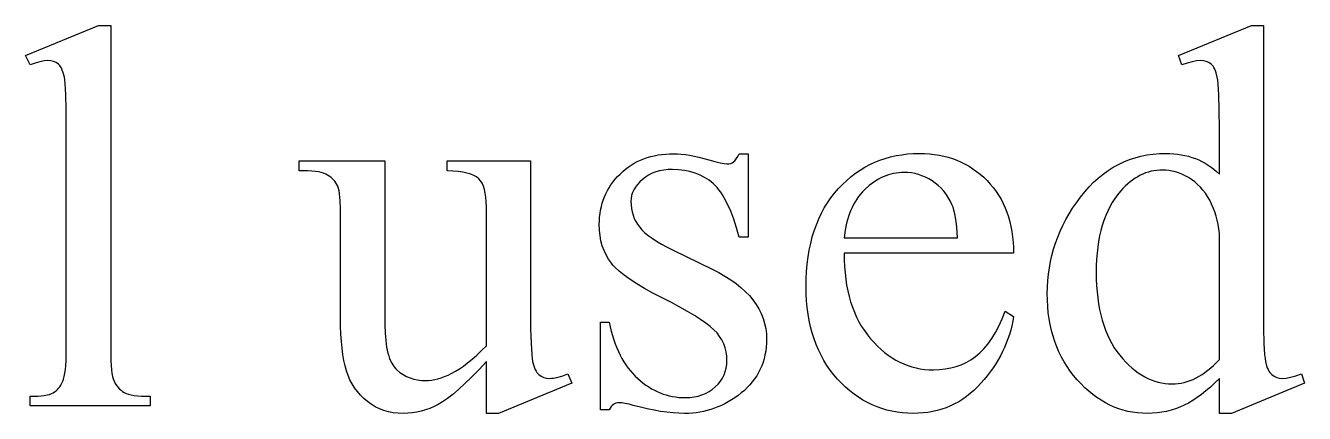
# Model space of a CAD drawing. Extents: x 6 to 600, y -207 to 349.
# Drawn here: x 169.33 to 213.38, y -113.28 to -99.91 of the extents above; entities that cross this region are included whole.
import ezdxf

# ---------------------------------------------------------------- set-up
doc = ezdxf.new("R2010")
doc.units = 0
doc.header["$MEASUREMENT"] = 0
doc.layers.add('TEXT', color=18, linetype='CONTINUOUS')

msp = doc.modelspace()

# ---------------------------------------------------------------- linework, layer by layer
at = {"layer": 'TEXT'}
for points in [[(172.261, -99.909), (172.261, -111.109), (172.268, -111.472), (172.277, -111.628), (172.29, -111.768), (172.306, -111.891), (172.326, -111.997), (172.349, -112.087), (172.376, -112.16), (172.407, -112.223), (172.442, -112.281), (172.48, -112.336), (172.523, -112.387), (172.569, -112.434), (172.619, -112.477), (172.673, -112.516), (172.731, -112.552), (172.798, -112.583), (172.877, -112.61), (172.969, -112.633), (173.075, -112.652), (173.193, -112.667), (173.324, -112.677), (173.625, -112.685), (173.625, -113.017), (169.486, -113.017), (169.486, -112.685), (169.754, -112.678), (169.87, -112.669), (169.975, -112.655), (170.068, -112.639), (170.15, -112.618), (170.22, -112.594), (170.279, -112.566), (170.331, -112.533), (170.379, -112.496), (170.425, -112.454), (170.468, -112.407), (170.508, -112.355), (170.545, -112.298), (170.58, -112.236), (170.611, -112.169), (170.639, -112.092), (170.663, -111.999), (170.684, -111.89), (170.701, -111.766), (170.714, -111.625), (170.723, -111.469), (170.731, -111.109), (170.731, -103.439), (170.727, -102.794), (170.715, -102.286), (170.695, -101.916), (170.681, -101.782), (170.666, -101.683), (170.629, -101.533), (170.582, -101.408), (170.555, -101.355), (170.526, -101.309), (170.493, -101.269), (170.459, -101.236), (170.383, -101.184), (170.296, -101.146), (170.201, -101.124), (170.095, -101.116), (169.967, -101.126), (169.823, -101.153), (169.663, -101.199), (169.486, -101.264), (169.33, -100.941), (171.846, -99.909)], [(210.453, -112.068), (210.299, -112.223), (210.145, -112.368), (209.993, -112.501), (209.842, -112.622), (209.691, -112.732), (209.542, -112.831), (209.393, -112.918), (209.245, -112.994), (209.096, -113.06), (208.944, -113.117), (208.789, -113.166), (208.632, -113.205), (208.471, -113.236), (208.308, -113.258), (208.142, -113.271), (207.973, -113.275), (207.801, -113.271), (207.633, -113.257), (207.467, -113.235), (207.303, -113.203), (207.143, -113.162), (206.985, -113.113), (206.83, -113.054), (206.678, -112.986), (206.528, -112.909), (206.381, -112.823), (206.237, -112.729), (206.096, -112.625), (205.957, -112.512), (205.821, -112.39), (205.688, -112.259), (205.558, -112.118), (205.433, -111.971), (205.316, -111.819), (205.207, -111.661), (205.106, -111.499), (205.013, -111.331), (204.928, -111.158), (204.852, -110.98), (204.783, -110.797), (204.723, -110.608), (204.67, -110.415), (204.626, -110.216), (204.59, -110.012), (204.561, -109.803), (204.541, -109.589), (204.529, -109.37), (204.525, -109.146), (204.53, -108.92), (204.543, -108.696), (204.565, -108.475), (204.597, -108.257), (204.637, -108.041), (204.686, -107.827), (204.744, -107.616), (204.811, -107.407), (204.887, -107.2), (204.972, -106.996), (205.065, -106.795), (205.168, -106.595), (205.28, -106.398), (205.4, -106.204), (205.53, -106.012), (205.668, -105.822), (205.814, -105.64), (205.964, -105.469), (206.12, -105.31), (206.281, -105.163), (206.447, -105.028), (206.618, -104.904), (206.794, -104.792), (206.975, -104.692), (207.161, -104.604), (207.353, -104.527), (207.549, -104.462), (207.751, -104.409), (207.958, -104.368), (208.17, -104.339), (208.387, -104.321), (208.609, -104.315), (208.747, -104.318), (208.882, -104.326), (209.014, -104.34), (209.142, -104.36), (209.268, -104.384), (209.391, -104.415), (209.511, -104.451), (209.627, -104.493), (209.741, -104.54), (209.852, -104.592), (209.96, -104.651), (210.064, -104.714), (210.166, -104.784), (210.264, -104.859), (210.36, -104.939), (210.453, -105.025), (210.453, -103.467), (210.448, -102.813), (210.435, -102.299), (210.414, -101.924), (210.4, -101.788), (210.383, -101.688), (210.344, -101.535), (210.321, -101.469), (210.295, -101.409), (210.266, -101.356), (210.236, -101.309), (210.202, -101.27), (210.167, -101.236), (210.088, -101.184), (210.001, -101.146), (209.904, -101.124), (209.798, -101.116), (209.668, -101.126), (209.519, -101.153), (209.35, -101.199), (209.162, -101.264), (209.042, -100.941), (211.559, -99.909), (211.974, -99.909), (211.974, -109.671), (211.978, -110.341), (211.991, -110.866), (212.012, -111.246), (212.026, -111.382), (212.043, -111.482), (212.082, -111.634), (212.106, -111.7), (212.133, -111.76), (212.161, -111.814), (212.193, -111.862), (212.227, -111.903), (212.264, -111.939), (212.343, -111.995), (212.429, -112.035), (212.521, -112.06), (212.619, -112.068), (212.754, -112.058), (212.909, -112.029), (213.085, -111.98), (213.283, -111.911), (213.384, -112.234), (210.877, -113.275), (210.453, -113.275)], [(194.219, -104.324), (194.219, -107.2), (193.915, -107.2), (193.824, -106.875), (193.727, -106.577), (193.624, -106.306), (193.515, -106.062), (193.4, -105.845), (193.34, -105.747), (193.278, -105.655), (193.215, -105.571), (193.15, -105.493), (193.084, -105.421), (193.016, -105.357), (192.874, -105.242), (192.723, -105.143), (192.563, -105.059), (192.393, -104.99), (192.213, -104.937), (192.025, -104.899), (191.827, -104.876), (191.62, -104.868), (191.462, -104.874), (191.312, -104.89), (191.171, -104.916), (191.036, -104.954), (190.91, -105.001), (190.792, -105.06), (190.681, -105.129), (190.578, -105.209), (190.485, -105.296), (190.404, -105.384), (190.336, -105.476), (190.281, -105.569), (190.237, -105.664), (190.206, -105.762), (190.188, -105.863), (190.181, -105.965), (190.186, -106.092), (190.2, -106.214), (190.223, -106.332), (190.255, -106.445), (190.297, -106.553), (190.347, -106.657), (190.407, -106.756), (190.476, -106.85), (190.557, -106.945), (190.656, -107.042), (190.774, -107.14), (190.91, -107.24), (191.064, -107.341), (191.237, -107.443), (191.428, -107.547), (191.638, -107.652), (192.984, -108.307), (193.21, -108.423), (193.422, -108.544), (193.62, -108.669), (193.803, -108.799), (193.971, -108.934), (194.124, -109.073), (194.263, -109.216), (194.387, -109.364), (194.497, -109.517), (194.592, -109.674), (194.672, -109.836), (194.738, -110.002), (194.789, -110.173), (194.826, -110.348), (194.848, -110.528), (194.855, -110.713), (194.852, -110.855), (194.842, -110.994), (194.825, -111.129), (194.801, -111.261), (194.77, -111.389), (194.733, -111.514), (194.688, -111.635), (194.637, -111.753), (194.58, -111.868), (194.515, -111.978), (194.443, -112.086), (194.365, -112.19), (194.28, -112.29), (194.188, -112.387), (194.09, -112.48), (193.984, -112.57), (193.874, -112.656), (193.763, -112.735), (193.65, -112.81), (193.536, -112.879), (193.419, -112.942), (193.302, -113), (193.182, -113.052), (193.061, -113.099), (192.938, -113.14), (192.814, -113.176), (192.688, -113.206), (192.561, -113.231), (192.432, -113.251), (192.301, -113.264), (192.168, -113.273), (192.034, -113.275), (191.837, -113.271), (191.633, -113.258), (191.423, -113.236), (191.205, -113.206), (190.98, -113.167), (190.748, -113.12), (190.51, -113.064), (190.264, -112.999), (190.119, -112.958), (189.988, -112.93), (189.87, -112.912), (189.767, -112.907), (189.715, -112.91), (189.666, -112.922), (189.621, -112.94), (189.578, -112.967), (189.538, -113), (189.5, -113.041), (189.466, -113.09), (189.435, -113.146), (189.131, -113.146), (189.131, -110.132), (189.435, -110.132), (189.469, -110.291), (189.507, -110.445), (189.548, -110.594), (189.593, -110.737), (189.642, -110.876), (189.695, -111.01), (189.751, -111.139), (189.81, -111.263), (189.874, -111.383), (189.941, -111.497), (190.012, -111.606), (190.086, -111.71), (190.165, -111.809), (190.246, -111.903), (190.332, -111.993), (190.421, -112.077), (190.513, -112.156), (190.606, -112.23), (190.7, -112.299), (190.796, -112.363), (190.893, -112.422), (190.992, -112.476), (191.092, -112.524), (191.193, -112.568), (191.296, -112.606), (191.4, -112.639), (191.505, -112.668), (191.612, -112.691), (191.72, -112.708), (191.83, -112.721), (191.941, -112.729), (192.053, -112.731), (192.208, -112.726), (192.356, -112.708), (192.497, -112.679), (192.63, -112.638), (192.756, -112.586), (192.875, -112.521), (192.986, -112.446), (193.09, -112.358), (193.184, -112.262), (193.265, -112.162), (193.334, -112.057), (193.391, -111.947), (193.434, -111.832), (193.466, -111.713), (193.485, -111.588), (193.491, -111.459), (193.484, -111.303), (193.463, -111.154), (193.428, -111.011), (193.379, -110.874), (193.316, -110.743), (193.239, -110.619), (193.149, -110.502), (193.044, -110.39), (192.918, -110.278), (192.765, -110.159), (192.583, -110.033), (192.374, -109.899), (192.137, -109.758), (191.873, -109.61), (191.58, -109.455), (191.26, -109.293), (190.94, -109.129), (190.649, -108.969), (190.387, -108.813), (190.154, -108.662), (189.949, -108.514), (189.774, -108.37), (189.627, -108.23), (189.564, -108.162), (189.509, -108.095), (189.411, -107.959), (189.327, -107.815), (189.256, -107.662), (189.197, -107.5), (189.152, -107.33), (189.12, -107.151), (189.1, -106.963), (189.094, -106.767), (189.097, -106.638), (189.105, -106.512), (189.119, -106.389), (189.138, -106.268), (189.164, -106.149), (189.194, -106.034), (189.23, -105.921), (189.272, -105.811), (189.32, -105.703), (189.373, -105.598), (189.431, -105.496), (189.496, -105.397), (189.565, -105.3), (189.641, -105.205), (189.722, -105.114), (189.808, -105.025), (189.899, -104.94), (189.993, -104.861), (190.091, -104.787), (190.192, -104.718), (190.296, -104.656), (190.403, -104.598), (190.514, -104.546), (190.627, -104.5), (190.745, -104.458), (190.865, -104.423), (190.989, -104.393), (191.116, -104.368), (191.246, -104.349), (191.38, -104.335), (191.516, -104.327), (191.656, -104.324), (191.784, -104.328), (191.919, -104.338), (192.06, -104.354), (192.207, -104.377), (192.361, -104.407), (192.522, -104.444), (192.864, -104.536), (193.079, -104.597), (193.256, -104.64), (193.393, -104.666), (193.491, -104.675), (193.561, -104.671), (193.622, -104.659), (193.676, -104.638), (193.721, -104.61), (193.765, -104.568), (193.811, -104.506), (193.861, -104.425), (193.915, -104.324)], [(197.528, -107.754), (197.531, -107.985), (197.541, -108.211), (197.558, -108.43), (197.582, -108.643), (197.614, -108.85), (197.652, -109.05), (197.699, -109.244), (197.752, -109.431), (197.813, -109.613), (197.881, -109.787), (197.956, -109.956), (198.038, -110.118), (198.128, -110.274), (198.225, -110.423), (198.329, -110.567), (198.441, -110.703), (198.558, -110.833), (198.677, -110.954), (198.798, -111.067), (198.922, -111.171), (199.049, -111.267), (199.178, -111.355), (199.309, -111.434), (199.444, -111.505), (199.58, -111.568), (199.719, -111.622), (199.861, -111.668), (200.005, -111.706), (200.152, -111.735), (200.301, -111.756), (200.453, -111.769), (200.607, -111.773), (200.811, -111.766), (201.009, -111.744), (201.199, -111.709), (201.383, -111.659), (201.56, -111.595), (201.73, -111.516), (201.893, -111.423), (202.05, -111.316), (202.126, -111.257), (202.2, -111.192), (202.344, -111.048), (202.482, -110.883), (202.614, -110.698), (202.739, -110.492), (202.858, -110.266), (202.971, -110.02), (203.078, -109.754), (203.364, -109.938), (203.337, -110.095), (203.304, -110.251), (203.265, -110.404), (203.221, -110.556), (203.171, -110.706), (203.115, -110.854), (203.053, -111), (202.986, -111.145), (202.913, -111.288), (202.834, -111.429), (202.749, -111.568), (202.658, -111.706), (202.562, -111.841), (202.46, -111.975), (202.353, -112.108), (202.239, -112.238), (202.121, -112.364), (201.999, -112.481), (201.873, -112.591), (201.744, -112.692), (201.611, -112.785), (201.475, -112.87), (201.334, -112.947), (201.19, -113.016), (201.043, -113.077), (200.892, -113.13), (200.737, -113.174), (200.578, -113.211), (200.416, -113.239), (200.25, -113.259), (200.08, -113.271), (199.907, -113.275), (199.718, -113.271), (199.533, -113.257), (199.352, -113.234), (199.174, -113.201), (198.999, -113.16), (198.828, -113.109), (198.66, -113.049), (198.495, -112.979), (198.334, -112.901), (198.177, -112.813), (198.022, -112.715), (197.872, -112.609), (197.724, -112.493), (197.58, -112.368), (197.44, -112.234), (197.303, -112.091), (197.171, -111.94), (197.049, -111.782), (196.935, -111.618), (196.829, -111.448), (196.731, -111.271), (196.643, -111.088), (196.562, -110.898), (196.49, -110.702), (196.427, -110.5), (196.372, -110.291), (196.325, -110.076), (196.287, -109.855), (196.258, -109.627), (196.236, -109.393), (196.224, -109.153), (196.219, -108.906), (196.224, -108.639), (196.237, -108.379), (196.259, -108.127), (196.289, -107.882), (196.328, -107.645), (196.376, -107.415), (196.432, -107.193), (196.497, -106.978), (196.571, -106.771), (196.653, -106.571), (196.744, -106.378), (196.844, -106.193), (196.953, -106.015), (197.07, -105.845), (197.196, -105.683), (197.33, -105.527), (197.471, -105.381), (197.617, -105.243), (197.767, -105.115), (197.921, -104.997), (198.08, -104.888), (198.243, -104.789), (198.411, -104.699), (198.583, -104.618), (198.759, -104.547), (198.94, -104.486), (199.126, -104.434), (199.315, -104.391), (199.51, -104.358), (199.708, -104.334), (199.911, -104.32), (200.119, -104.315), (200.294, -104.319), (200.466, -104.33), (200.633, -104.348), (200.797, -104.374), (200.957, -104.407), (201.112, -104.447), (201.264, -104.494), (201.412, -104.549), (201.555, -104.611), (201.695, -104.681), (201.831, -104.757), (201.963, -104.841), (202.091, -104.933), (202.215, -105.032), (202.335, -105.138), (202.451, -105.251), (202.562, -105.37), (202.665, -105.495), (202.761, -105.624), (202.85, -105.758), (202.932, -105.897), (203.007, -106.041), (203.075, -106.19), (203.135, -106.344), (203.189, -106.503), (203.235, -106.667), (203.275, -106.836), (203.307, -107.01), (203.332, -107.188), (203.349, -107.372), (203.36, -107.56), (203.364, -107.754)], [(186.725, -104.573), (186.725, -109.689), (186.729, -110.351), (186.742, -110.871), (186.764, -111.248), (186.778, -111.383), (186.794, -111.482), (186.834, -111.634), (186.857, -111.7), (186.884, -111.76), (186.913, -111.814), (186.944, -111.862), (186.978, -111.903), (187.015, -111.939), (187.094, -111.995), (187.18, -112.035), (187.272, -112.06), (187.37, -112.068), (187.443, -112.065), (187.517, -112.058), (187.674, -112.029), (187.84, -111.98), (188.015, -111.911), (188.144, -112.234), (185.618, -113.275), (185.204, -113.275), (185.204, -111.487), (184.94, -111.768), (184.692, -112.022), (184.46, -112.249), (184.245, -112.448), (184.046, -112.62), (183.862, -112.764), (183.695, -112.881), (183.544, -112.971), (183.4, -113.042), (183.255, -113.104), (183.107, -113.157), (182.957, -113.199), (182.805, -113.233), (182.651, -113.256), (182.495, -113.271), (182.337, -113.275), (182.162, -113.269), (181.994, -113.25), (181.831, -113.218), (181.674, -113.173), (181.523, -113.115), (181.378, -113.045), (181.239, -112.961), (181.106, -112.865), (180.981, -112.759), (180.866, -112.645), (180.76, -112.524), (180.665, -112.396), (180.579, -112.261), (180.504, -112.118), (180.438, -111.967), (180.382, -111.81), (180.335, -111.64), (180.294, -111.454), (180.259, -111.25), (180.23, -111.031), (180.208, -110.794), (180.192, -110.541), (180.183, -110.271), (180.18, -109.984), (180.18, -106.214), (180.172, -105.938), (180.161, -105.817), (180.147, -105.707), (180.129, -105.609), (180.107, -105.523), (180.081, -105.448), (180.051, -105.384), (180.016, -105.329), (179.978, -105.276), (179.936, -105.227), (179.89, -105.181), (179.841, -105.138), (179.787, -105.098), (179.729, -105.062), (179.668, -105.03), (179.598, -105.001), (179.516, -104.976), (179.42, -104.955), (179.312, -104.939), (179.191, -104.926), (179.057, -104.918), (178.751, -104.914), (178.751, -104.573), (181.71, -104.573), (181.71, -110.224), (181.716, -110.506), (181.736, -110.763), (181.768, -110.995), (181.812, -111.201), (181.84, -111.295), (181.87, -111.382), (181.904, -111.463), (181.941, -111.538), (181.981, -111.606), (182.024, -111.668), (182.07, -111.724), (182.12, -111.773), (182.225, -111.859), (182.336, -111.934), (182.452, -111.997), (182.573, -112.049), (182.699, -112.09), (182.831, -112.118), (182.969, -112.136), (183.111, -112.141), (183.212, -112.138), (183.316, -112.126), (183.423, -112.106), (183.534, -112.079), (183.648, -112.044), (183.765, -112.001), (183.886, -111.951), (184.01, -111.893), (184.138, -111.823), (184.273, -111.74), (184.413, -111.642), (184.559, -111.531), (184.712, -111.405), (184.87, -111.265), (185.034, -111.111), (185.204, -110.943), (185.204, -106.159), (185.2, -105.986), (185.187, -105.828), (185.167, -105.685), (185.138, -105.556), (185.101, -105.442), (185.056, -105.342), (185.002, -105.257), (184.941, -105.186), (184.866, -105.127), (184.774, -105.074), (184.664, -105.029), (184.536, -104.992), (184.391, -104.961), (184.228, -104.938), (184.047, -104.923), (183.849, -104.914), (183.849, -104.573)], [(197.528, -107.219), (201.437, -107.219), (201.408, -106.843), (201.388, -106.678), (201.366, -106.528), (201.34, -106.392), (201.311, -106.272), (201.279, -106.166), (201.243, -106.076), (201.182, -105.95), (201.114, -105.832), (201.039, -105.72), (200.957, -105.615), (200.867, -105.517), (200.771, -105.426), (200.667, -105.342), (200.557, -105.265), (200.442, -105.196), (200.326, -105.136), (200.209, -105.085), (200.09, -105.043), (199.97, -105.011), (199.849, -104.988), (199.726, -104.974), (199.603, -104.97), (199.508, -104.972), (199.414, -104.979), (199.321, -104.991), (199.23, -105.007), (199.14, -105.028), (199.051, -105.053), (198.964, -105.083), (198.878, -105.118), (198.793, -105.158), (198.709, -105.202), (198.546, -105.304), (198.387, -105.425), (198.234, -105.564), (198.16, -105.64), (198.091, -105.72), (198.025, -105.804), (197.963, -105.891), (197.905, -105.981), (197.851, -106.076), (197.802, -106.174), (197.755, -106.275), (197.713, -106.38), (197.675, -106.489), (197.641, -106.602), (197.611, -106.718), (197.562, -106.961)], [(210.453, -111.422), (210.453, -107.071), (210.435, -106.916), (210.411, -106.765), (210.38, -106.617), (210.342, -106.472), (210.297, -106.331), (210.245, -106.193), (210.186, -106.059), (210.121, -105.928), (210.049, -105.803), (209.971, -105.686), (209.888, -105.577), (209.799, -105.476), (209.705, -105.382), (209.605, -105.297), (209.499, -105.219), (209.388, -105.149), (209.274, -105.088), (209.161, -105.034), (209.049, -104.989), (208.937, -104.952), (208.826, -104.924), (208.716, -104.903), (208.607, -104.891), (208.498, -104.887), (208.398, -104.89), (208.298, -104.898), (208.2, -104.912), (208.104, -104.932), (208.008, -104.958), (207.914, -104.989), (207.822, -105.026), (207.731, -105.069), (207.641, -105.117), (207.553, -105.171), (207.466, -105.231), (207.38, -105.296), (207.296, -105.367), (207.213, -105.444), (207.131, -105.527), (207.051, -105.615), (206.949, -105.738), (206.854, -105.868), (206.766, -106.006), (206.684, -106.15), (206.609, -106.301), (206.54, -106.458), (206.478, -106.623), (206.422, -106.795), (206.373, -106.973), (206.33, -107.159), (206.294, -107.351), (206.265, -107.551), (206.242, -107.757), (206.225, -107.97), (206.215, -108.19), (206.212, -108.417), (206.215, -108.647), (206.225, -108.869), (206.241, -109.085), (206.263, -109.294), (206.291, -109.496), (206.326, -109.691), (206.367, -109.88), (206.415, -110.062), (206.469, -110.237), (206.529, -110.405), (206.596, -110.566), (206.668, -110.72), (206.748, -110.868), (206.833, -111.009), (206.925, -111.143), (207.023, -111.27), (207.125, -111.39), (207.229, -111.503), (207.334, -111.607), (207.44, -111.704), (207.548, -111.793), (207.658, -111.874), (207.768, -111.948), (207.881, -112.014), (207.994, -112.072), (208.109, -112.122), (208.226, -112.165), (208.344, -112.199), (208.463, -112.226), (208.584, -112.246), (208.706, -112.257), (208.83, -112.261), (208.935, -112.258), (209.039, -112.248), (209.143, -112.232), (209.246, -112.209), (209.349, -112.179), (209.451, -112.143), (209.554, -112.101), (209.655, -112.052), (209.756, -111.996), (209.857, -111.934), (209.957, -111.865), (210.057, -111.789), (210.157, -111.708), (210.256, -111.619), (210.354, -111.524)]]:
    msp.add_lwpolyline(points, close=True, dxfattribs=at)

doc.saveas('drawing.dxf')
